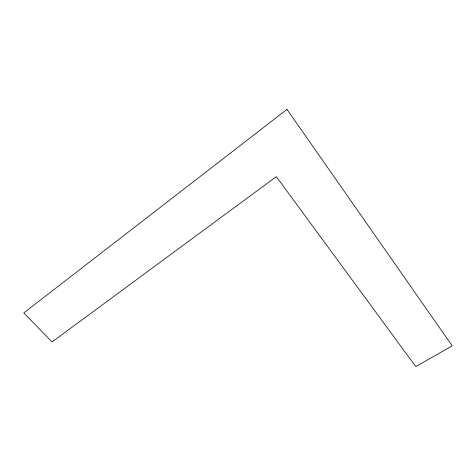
<?xml version="1.0" encoding="UTF-8"?>
<svg xmlns="http://www.w3.org/2000/svg" width="476" height="476" viewBox="0 0 476 476"><rect width="100%" height="100%" fill="white"/><g stroke="black" fill="none" stroke-linecap="round" stroke-linejoin="round"><path stroke-width="0.71" d="M286.986 109.361L23.8 312.899L52.033 341.958L276.312 176.644L415.804 366.639L452.2 345.838L286.986 109.361"/></g></svg>
